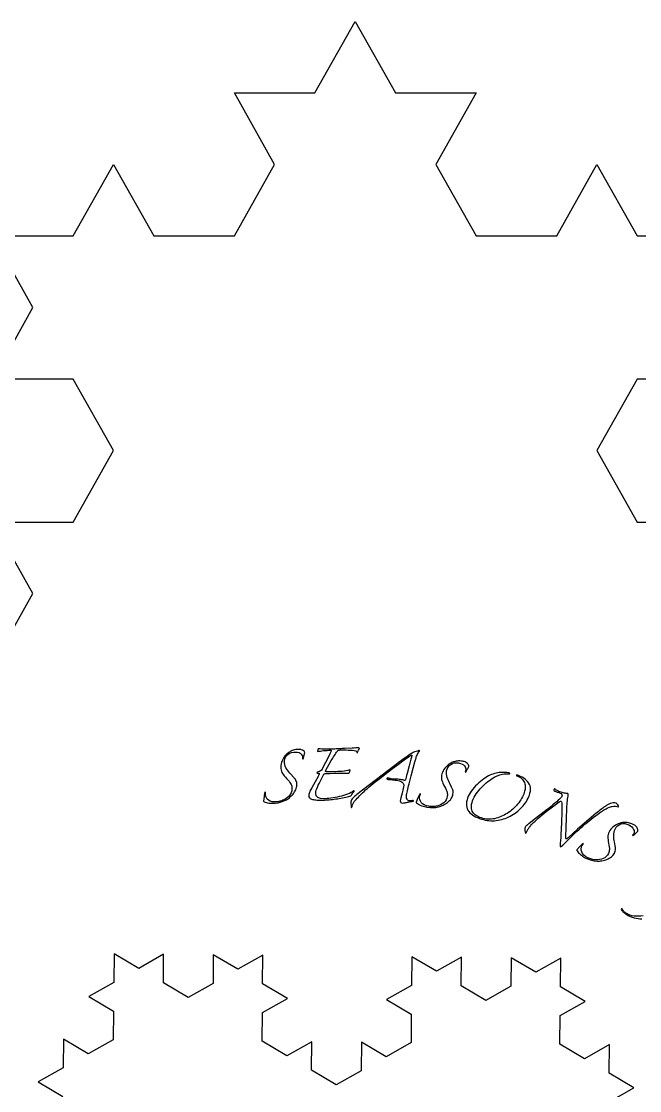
# Model space of a CAD drawing. Extents: x 0 to 244, y 143 to 297.
# Drawn here: x 136.15 to 151.42, y 270.13 to 296.56 of the extents above; entities that cross this region are included whole.
import ezdxf

# ---------------------------------------------------------------- set-up
doc = ezdxf.new("R2010")
doc.units = 0
doc.layers.add('Layer_1', color=7, linetype='CONTINUOUS')

msp = doc.modelspace()

# ---------------------------------------------------------------- linework, layer by layer
at = {"layer": 'Layer_1', "color": 3}
for points in [[(135.440237, 280.64654), (136.435282, 282.414417), (135.440237, 284.182013), (137.430071, 284.182013), (138.425933, 285.949045), (137.430352, 287.716641), (135.440493, 287.716806), (136.435563, 289.483841), (135.43942, 291.252559), (137.429518, 291.252394), (138.424844, 293.020269), (139.419625, 291.252675), (141.409987, 291.252509), (142.405048, 293.020383), (141.409987, 294.78798), (143.400101, 294.78798), (144.394874, 296.555293), (145.390199, 294.78798), (147.380306, 294.78798), (146.385244, 293.020383), (147.380306, 291.252509), (149.370668, 291.252675), (150.365457, 293.020269), (151.360518, 291.252394), (153.350872, 291.252559)], [(153.349799, 287.716806), (151.359965, 287.716641), (150.364359, 285.949045), (151.360246, 284.182013), (153.350336, 284.182013)]]:
    msp.add_lwpolyline(points, dxfattribs=at)
at = {"layer": 'Layer_1', "color": 7}
for points in [[(143.459813, 278.511108), (143.46551, 278.508403)], [(144.319088, 278.595684), (144.128737, 278.58631)], [(143.148279, 278.481282), (143.148289, 278.481288)], [(143.769978, 278.456538), (143.699377, 278.314013), (143.623219, 278.167154), (143.575552, 278.078711)], [(143.663902, 278.035244), (143.804325, 278.287805)], [(144.436985, 278.485081), (144.448327, 278.482481)], [(144.9995, 277.848876), (145.175205, 277.98725), (145.31284, 278.093375), (145.463482, 278.202668), (145.604872, 278.302826), (145.711586, 278.377522)], [(145.767636, 278.319082), (145.724248, 278.154177), (145.674664, 277.965717)], [(145.72436, 277.710982), (145.776287, 277.91058), (145.827748, 278.104549), (145.870088, 278.256794)], [(143.842218, 278.010509), (143.760391, 278.008906)], [(143.763923, 277.972237), (143.890898, 277.974727)], [(144.259816, 278.018646), (144.273367, 278.047134), (144.264746, 278.055478)], [(145.374441, 278.170398), (144.43676, 277.448041)], [(147.201635, 278.142162), (147.201634, 278.142137)], [(142.87345, 277.876129), (142.804972, 277.950033)], [(143.477489, 277.897579), (143.403959, 277.760653), (143.324922, 277.616556), (143.275846, 277.528089)], [(143.526541, 277.769997), (143.620406, 277.94967)], [(145.227623, 277.845061), (145.227599, 277.845176)], [(145.366312, 277.832676), (145.281933, 277.839656)], [(146.774975, 277.632647), (146.728763, 277.722177)], [(148.1868, 277.962288), (148.186838, 277.962423)], [(144.359575, 277.53801), (144.35956, 277.537912)], [(145.579134, 277.598496), (145.551185, 277.483295), (145.523242, 277.368083)], [(142.14481, 277.396695), (142.129091, 277.285892)], [(142.144694, 277.271868), (142.171525, 277.258965)], [(144.288966, 277.270542), (144.294199, 277.12852)], [(145.70271, 277.261189), (145.771843, 277.27529)], [(145.944617, 277.36553), (145.899831, 277.262969)], [(145.911116, 277.245282), (145.933528, 277.225694)], [(149.236637, 277.122968), (149.43454, 277.266143)], [(149.131684, 277.076432), (148.845979, 276.857245), (148.689935, 276.735432)], [(148.908628, 276.858313), (149.063858, 276.989566)], [(149.495563, 277.029458), (149.487797, 276.753249), (149.474066, 276.458161)], [(149.598129, 276.415), (149.605049, 276.627791), (149.611105, 276.865217), (149.619536, 277.097144)], [(150.344424, 276.984422), (150.115232, 276.792931), (149.884503, 276.589904), (149.660061, 276.387422)], [(148.586731, 276.559274), (148.593413, 276.518683)], [(148.600563, 276.494594), (148.600583, 276.494657)], [(148.600583, 276.494657), (148.608457, 276.491553)], [(149.602517, 276.276716), (149.716656, 276.392373)], [(151.372284, 276.540734), (151.372296, 276.54074)], [(149.943501, 276.164137), (149.870769, 276.079081)], [(150.815652, 276.177651), (150.797536, 276.276757)], [(149.876411, 276.058878), (149.89214, 276.033599)], [(150.974045, 274.623577), (150.965288, 274.605648)], [(150.984197, 274.623415), (150.974045, 274.623577)]]:
    msp.add_lwpolyline(points, dxfattribs=at)
at = {"layer": 'Layer_1', "color": 1}
msp.add_lwpolyline([(150.662834, 269.852831), (151.279436, 270.200715), (150.669958, 270.560765), (150.677215, 271.268925), (150.06048, 270.920815), (149.451002, 271.280865), (149.458258, 271.989024), (150.07486, 272.336908), (149.465382, 272.696958), (149.472505, 273.404891), (148.855904, 273.057008), (148.246425, 273.417057), (148.239302, 272.709124), (147.622567, 272.361014), (147.013089, 272.721064), (147.020346, 273.429223), (146.403611, 273.081114), (145.794132, 273.441163), (145.787009, 272.73323), (145.170407, 272.385346), (145.779885, 272.025296), (145.772762, 271.317363), (145.156027, 270.969253), (144.546549, 271.329303), (144.539425, 270.621369), (143.922824, 270.273485), (143.313345, 270.633535), (143.320469, 271.341469), (142.703867, 270.993585), (142.094389, 271.353635), (142.101513, 272.061568), (142.718114, 272.409452), (142.108636, 272.769502), (142.115893, 273.477661), (141.499158, 273.129552), (140.88968, 273.489601), (140.882556, 272.781668), (140.265955, 272.433784), (139.656476, 272.793834), (139.6636, 273.501767), (139.046998, 273.153883), (138.43752, 273.513933), (138.430396, 272.806), (137.813661, 272.45789), (138.42314, 272.09784), (138.416016, 271.389907), (137.799415, 271.042023), (137.189936, 271.402072), (137.18268, 270.693913), (136.566078, 270.346029), (137.175556, 269.985979)], dxfattribs=at)
at = {"layer": 'Layer_1', "color": 7}
for points in [[(142.84072, 278.535214), (142.805358, 278.520287), (142.774864, 278.503957), (142.749239, 278.48623)], [(142.961153, 278.564439), (142.916227, 278.559884), (142.876084, 278.550148), (142.84072, 278.535214)], [(142.877261, 278.496316), (142.948389, 278.503521), (143.001853, 278.493815), (143.037655, 278.467223)], [(143.049475, 278.560624), (143.020546, 278.566215), (142.991096, 278.567441), (142.961153, 278.564439)], [(143.130267, 278.519177), (143.105336, 278.541228), (143.078406, 278.555049), (143.049475, 278.560624)], [(143.148289, 278.481288), (143.146959, 278.494385), (143.140952, 278.507017), (143.130267, 278.519177)], [(143.481115, 278.576451), (143.470048, 278.564937), (143.462947, 278.543156), (143.459813, 278.511108)], [(143.46551, 278.508403), (143.508554, 278.520538), (143.558254, 278.529036), (143.614614, 278.533904)], [(143.666098, 278.571606), (143.601163, 278.572213), (143.539502, 278.573825), (143.481115, 278.576451)], [(143.614614, 278.533904), (143.670974, 278.538773), (143.727369, 278.541757), (143.783803, 278.542863)], [(143.850971, 278.572399), (143.792655, 278.571255), (143.731032, 278.57099), (143.666098, 278.571606)], [(143.800961, 278.531943), (143.801106, 278.524386), (143.790777, 278.499282), (143.769978, 278.456538)], [(143.783803, 278.542863), (143.795083, 278.543059), (143.800731, 278.539097), (143.800961, 278.531943)], [(143.804325, 278.287805), (143.854378, 278.374406), (143.904135, 278.452061), (143.9536, 278.520776)], [(143.958137, 278.577318), (143.907383, 278.574441), (143.871661, 278.572801), (143.850971, 278.572399)], [(143.9536, 278.520776), (143.968278, 278.539881), (143.990667, 278.54973), (144.020767, 278.550321)], [(144.128737, 278.58631), (144.065757, 278.583194), (144.00889, 278.580196), (143.958137, 278.577318)], [(144.020767, 278.550321), (144.088485, 278.551647), (144.156241, 278.551089), (144.224036, 278.548661)], [(144.224036, 278.548661), (144.291827, 278.546218), (144.354972, 278.540868), (144.413474, 278.532612)], [(144.482688, 278.60171), (144.437539, 278.600823), (144.383008, 278.59882), (144.319088, 278.595684)], [(144.413474, 278.532612), (144.419079, 278.530519), (144.42443, 278.52527), (144.429323, 278.51598)], [(144.429323, 278.51598), (144.434214, 278.506691), (144.436763, 278.496367), (144.436985, 278.485081)], [(144.448327, 278.482481), (144.457326, 278.503358), (144.467275, 278.523778), (144.478177, 278.543758)], [(144.478177, 278.543758), (144.489072, 278.56373), (144.496314, 278.578454), (144.499893, 278.58793)], [(144.499893, 278.58793), (144.499712, 278.597338), (144.493972, 278.60193), (144.482688, 278.60171)], [(145.898194, 278.510748), (145.867569, 278.505725), (145.84437, 278.499151), (145.828596, 278.491018)], [(145.962399, 278.533748), (145.950216, 278.52343), (145.928815, 278.515763), (145.898194, 278.510748)], [(145.921797, 278.419586), (145.936075, 278.455217), (145.953752, 278.486321), (145.974833, 278.512896)], [(145.98103, 278.536451), (145.980786, 278.544969), (145.97458, 278.544058), (145.962399, 278.533748)], [(145.974833, 278.512896), (145.979206, 278.520125), (145.981266, 278.527935), (145.98103, 278.536451)], [(142.575456, 278.241692), (142.558858, 278.190843), (142.55303, 278.141081), (142.557963, 278.092416)], [(142.64239, 278.378962), (142.614363, 278.338298), (142.592051, 278.292542), (142.575456, 278.241692)], [(142.649029, 278.229237), (142.64163, 278.302242), (142.6591, 278.363102), (142.701441, 278.411843)], [(142.684024, 278.429981), (142.666172, 278.410212), (142.652293, 278.393203), (142.64239, 278.378962)], [(142.749239, 278.48623), (142.723613, 278.468503), (142.701876, 278.449759), (142.684024, 278.429981)], [(142.701441, 278.411843), (142.743778, 278.460567), (142.802385, 278.488727), (142.877261, 278.496316)], [(143.037655, 278.467223), (143.073448, 278.440591), (143.093052, 278.410433), (143.096467, 278.376742)], [(143.096467, 278.376742), (143.098172, 278.359892), (143.096785, 278.345566), (143.092309, 278.333769)], [(143.092309, 278.333769), (143.098867, 278.324955), (143.105709, 278.32284), (143.112819, 278.327346)], [(143.112819, 278.327346), (143.116343, 278.348502), (143.121738, 278.374577), (143.128998, 278.405572)], [(143.128998, 278.405572), (143.136234, 278.436573), (143.142685, 278.461804), (143.148279, 278.481282)], [(145.828596, 278.491018), (145.763148, 278.453017), (145.611764, 278.346146), (145.374441, 278.170398)], [(145.711586, 278.377522), (145.73962, 278.396912), (145.756606, 278.40825), (145.762544, 278.411536)], [(145.762544, 278.411536), (145.778475, 278.421545), (145.788277, 278.425925), (145.79195, 278.424676)], [(145.78997, 278.400767), (145.787482, 278.393458), (145.780028, 278.366192), (145.767636, 278.319082)], [(145.79195, 278.424676), (145.795533, 278.423034), (145.794964, 278.415458), (145.78997, 278.400767)], [(145.870088, 278.256794), (145.882016, 278.298283), (145.889231, 278.322693), (145.891729, 278.330043)], [(145.891729, 278.330043), (145.897506, 278.354105), (145.90752, 278.383955), (145.921797, 278.419586)], [(146.81845, 278.253648), (146.789016, 278.243422), (146.763054, 278.231173), (146.740563, 278.216891)], [(146.752533, 278.19485), (146.806365, 278.230481), (146.870368, 278.241935), (146.944545, 278.229219)], [(146.919701, 278.276378), (146.881631, 278.271448), (146.847881, 278.263874), (146.81845, 278.253648)], [(147.043562, 278.272324), (146.999053, 278.279944), (146.957767, 278.281301), (146.919701, 278.276378)], [(147.127646, 278.245025), (147.101266, 278.258166), (147.073232, 278.267236), (147.043562, 278.272324)], [(147.194403, 278.183467), (147.176282, 278.211392), (147.15403, 278.231909), (147.127646, 278.245025)], [(142.557963, 278.092416), (142.562893, 278.043743), (142.577083, 278.001685), (142.600533, 277.966242)], [(142.704272, 278.075986), (142.673133, 278.121992), (142.65472, 278.173082), (142.649029, 278.229237)], [(142.804972, 277.950033), (142.768976, 277.987989), (142.73541, 278.029971), (142.704272, 278.075986)], [(143.480943, 278.009117), (143.458444, 278.004915), (143.447323, 277.996229), (143.447581, 277.983058)], [(143.447581, 277.983058), (143.447703, 277.977451), (143.452452, 277.974704), (143.46186, 277.974893)], [(143.46186, 277.974893), (143.482547, 277.975279), (143.49574, 277.974626), (143.501421, 277.972855)], [(143.575552, 278.078711), (143.555634, 278.038805), (143.524097, 278.015605), (143.480943, 278.009117)], [(143.501421, 277.972855), (143.507026, 277.970762), (143.51, 277.967395), (143.510106, 277.961732)], [(143.681329, 278.010179), (143.662514, 278.0098), (143.656714, 278.018192), (143.663902, 278.035244)], [(143.760391, 278.008906), (143.734062, 278.008423), (143.7077, 278.008809), (143.681329, 278.010179)], [(144.069222, 278.022009), (144.004416, 278.016035), (143.928747, 278.012199), (143.842218, 278.010509)], [(143.890898, 277.974727), (143.94921, 277.975864), (144.007063, 277.976528), (144.064455, 277.976711)], [(144.064455, 277.976711), (144.121846, 277.976895), (144.175014, 277.976521), (144.223961, 277.975599)], [(144.264746, 278.055478), (144.199202, 278.039142), (144.134027, 278.027983), (144.069222, 278.022009)], [(144.223961, 277.975599), (144.237133, 277.975881), (144.244579, 277.979771), (144.246313, 277.987332)], [(144.246313, 277.987332), (144.249893, 277.996809), (144.254389, 278.007248), (144.259816, 278.018646)], [(146.585586, 278.064504), (146.555993, 278.019945), (146.537065, 277.973563), (146.5288, 277.925349)], [(146.686799, 278.178869), (146.648915, 278.14718), (146.615179, 278.109063), (146.585586, 278.064504)], [(146.665424, 277.870473), (146.647728, 277.923136), (146.64365, 277.977292), (146.653189, 278.032925)], [(146.653189, 278.032925), (146.665585, 278.105246), (146.698701, 278.159218), (146.752533, 278.19485)], [(146.740563, 278.216891), (146.718073, 278.202618), (146.70015, 278.189942), (146.686799, 278.178869)], [(146.944545, 278.229219), (147.015018, 278.217174), (147.063927, 278.193483), (147.091293, 278.158241)], [(147.091293, 278.158241), (147.118657, 278.123009), (147.129478, 278.088701), (147.123757, 278.055326)], [(147.123757, 278.055326), (147.120896, 278.03863), (147.115727, 278.025204), (147.108255, 278.01503)], [(147.108255, 278.01503), (147.112228, 278.004803), (147.118242, 278.000912), (147.126291, 278.003323)], [(147.126291, 278.003323), (147.135351, 278.022765), (147.147523, 278.046453), (147.162812, 278.074377)], [(147.162812, 278.074377), (147.178095, 278.102293), (147.191038, 278.124896), (147.201635, 278.142162)], [(147.201634, 278.142137), (147.203847, 278.155122), (147.201449, 278.168896), (147.194403, 278.183467)], [(147.992185, 277.993118), (147.885278, 277.986789), (147.783234, 277.958688), (147.686059, 277.908832)], [(148.187982, 277.985352), (148.123344, 277.994407), (148.058084, 277.997023), (147.992185, 277.993118)], [(148.216998, 277.970525), (148.217636, 277.976809), (148.207955, 277.981753), (148.187982, 277.985352)], [(142.600533, 277.966242), (142.623982, 277.930798), (142.656891, 277.890637), (142.69926, 277.845759)], [(142.69926, 277.845759), (142.747814, 277.795844), (142.781238, 277.755264), (142.799533, 277.724019)], [(142.799533, 277.724019), (142.817826, 277.692775), (142.828586, 277.661246), (142.831811, 277.629422)], [(142.917331, 277.821005), (142.906169, 277.837836), (142.891541, 277.856208), (142.87345, 277.876129)], [(142.942107, 277.772457), (142.936749, 277.787989), (142.92849, 277.804166), (142.917331, 277.821005)], [(142.938547, 277.597642), (142.952536, 277.636879), (142.957538, 277.676155), (142.953555, 277.715461)], [(142.953555, 277.715461), (142.951273, 277.737926), (142.94746, 277.756918), (142.942107, 277.772457)], [(143.444018, 277.587724), (143.467329, 277.646515), (143.494836, 277.707273), (143.526541, 277.769997)], [(143.510106, 277.961732), (143.510115, 277.95987), (143.499273, 277.938465), (143.477489, 277.897579)], [(143.620406, 277.94967), (143.625824, 277.961062), (143.636064, 277.966909), (143.651112, 277.967204)], [(143.651112, 277.967204), (143.686816, 277.969787), (143.724419, 277.971464), (143.763923, 277.972237)], [(144.611557, 277.524185), (144.716966, 277.623065), (144.84628, 277.731296), (144.9995, 277.848876)], [(145.181705, 277.851236), (145.177745, 277.846621), (145.176751, 277.841584), (145.178736, 277.835993)], [(145.178736, 277.835993), (145.180015, 277.831819), (145.182339, 277.82885), (145.185748, 277.827161)], [(145.196733, 277.859991), (145.190667, 277.85872), (145.18565, 277.855778), (145.181705, 277.851236)], [(145.185748, 277.827161), (145.189152, 277.825474), (145.196784, 277.82386), (145.208823, 277.823126)], [(145.213932, 277.853797), (145.208973, 277.858451), (145.20325, 277.86057), (145.196733, 277.859991)], [(145.208823, 277.823126), (145.231451, 277.821135), (145.254269, 277.819271), (145.277263, 277.817469)], [(145.227599, 277.845176), (145.223409, 277.846108), (145.218891, 277.849142), (145.213932, 277.853797)], [(145.254303, 277.842084), (145.246476, 277.842895), (145.237573, 277.843861), (145.227623, 277.845061)], [(145.281933, 277.839656), (145.271348, 277.840489), (145.26215, 277.841352), (145.254303, 277.842084)], [(145.277263, 277.817469), (145.329769, 277.813143), (145.374687, 277.808458), (145.412032, 277.803472)], [(145.512448, 277.819159), (145.475019, 277.823175), (145.426312, 277.827705), (145.366312, 277.832676)], [(145.412032, 277.803472), (145.449369, 277.798462), (145.47445, 277.793557), (145.487276, 277.788759)], [(145.487276, 277.788759), (145.523998, 277.776277), (145.551311, 277.758439), (145.569215, 277.735246)], [(145.59061, 277.805573), (145.575912, 277.810534), (145.549948, 277.815466), (145.512448, 277.819159)], [(145.569215, 277.735246), (145.587117, 277.712053), (145.595214, 277.690146), (145.593508, 277.669523)], [(145.622377, 277.795884), (145.619488, 277.795174), (145.608818, 277.798055), (145.59061, 277.805573)], [(145.633966, 277.816167), (145.629128, 277.803352), (145.625266, 277.796594), (145.622377, 277.795884)], [(145.674664, 277.965717), (145.658134, 277.902897), (145.644565, 277.853048), (145.633966, 277.816167)], [(145.683204, 277.538816), (145.694049, 277.589838), (145.707748, 277.647225), (145.72436, 277.710982)], [(146.5288, 277.925349), (146.520531, 277.877127), (146.522955, 277.832809), (146.536069, 277.792385)], [(146.536069, 277.792385), (146.549182, 277.751962), (146.570147, 277.704456), (146.59897, 277.649884)], [(146.728763, 277.722177), (146.704232, 277.768379), (146.683119, 277.817811), (146.665424, 277.870473)], [(147.526784, 277.805526), (147.470341, 277.762249), (147.417464, 277.71412), (147.368154, 277.661139)], [(147.483238, 277.589183), (147.530731, 277.642661), (147.580427, 277.691642), (147.632329, 277.736141)], [(147.686059, 277.908832), (147.636317, 277.88324), (147.583224, 277.848804), (147.526784, 277.805526)], [(147.632329, 277.736141), (147.684227, 277.780633), (147.732568, 277.817326), (147.777346, 277.846196)], [(147.777346, 277.846196), (147.860474, 277.901781), (147.945203, 277.937945), (148.031528, 277.95468)], [(148.031528, 277.95468), (148.081605, 277.964387), (148.133361, 277.966923), (148.1868, 277.962288)], [(148.186838, 277.962423), (148.206318, 277.961555), (148.216364, 277.964224), (148.216998, 277.970525)], [(148.375705, 277.92204), (148.372923, 277.92063), (148.372444, 277.919469), (148.374218, 277.918398)], [(148.374218, 277.918398), (148.377938, 277.916724), (148.382398, 277.914886), (148.387592, 277.912801)], [(148.384902, 277.92549), (148.381531, 277.924549), (148.37848, 277.923452), (148.375705, 277.92204)], [(148.39863, 277.927593), (148.393355, 277.927329), (148.388784, 277.926655), (148.384902, 277.92549)], [(148.387592, 277.912801), (148.392785, 277.910715), (148.396681, 277.909088), (148.399287, 277.907916)], [(148.414762, 277.925103), (148.40931, 277.927161), (148.403831, 277.927535), (148.39863, 277.927593)], [(148.399287, 277.907916), (148.415372, 277.900702), (148.430668, 277.892902), (148.445151, 277.884412)], [(148.476565, 277.897984), (148.456044, 277.907961), (148.435452, 277.917041), (148.414762, 277.925103)], [(148.445151, 277.884412), (148.485581, 277.860874), (148.517945, 277.832696), (148.54224, 277.799863)], [(148.622348, 277.79889), (148.581279, 277.838178), (148.532684, 277.871209), (148.476565, 277.897984)], [(148.54224, 277.799863), (148.566533, 277.76703), (148.582514, 277.72864), (148.590186, 277.684693)], [(148.712333, 277.660728), (148.693409, 277.713546), (148.663413, 277.759594), (148.622348, 277.79889)], [(142.161383, 277.499074), (142.156551, 277.472113), (142.151029, 277.437983), (142.14481, 277.396695)], [(142.169237, 277.505528), (142.163632, 277.504999), (142.161002, 277.502794), (142.161383, 277.499074)], [(142.179081, 277.492338), (142.178137, 277.501696), (142.174854, 277.506096), (142.169237, 277.505528)], [(142.175781, 277.440948), (142.174074, 277.457789), (142.175174, 277.474928), (142.179081, 277.492338)], [(142.788656, 277.45344), (142.753248, 277.401627), (142.707858, 277.359678), (142.652486, 277.327593)], [(142.831811, 277.629422), (142.83845, 277.563908), (142.824064, 277.505245), (142.788656, 277.45344)], [(142.792093, 277.391327), (142.824161, 277.420108), (142.85309, 277.451879), (142.87888, 277.486639)], [(142.87888, 277.486639), (142.904668, 277.521401), (142.924556, 277.558396), (142.938547, 277.597642)], [(143.275846, 277.528089), (143.25589, 277.49006), (143.246244, 277.454117), (143.246908, 277.42026)], [(143.41807, 277.471485), (143.417402, 277.505343), (143.426058, 277.544094), (143.444018, 277.587724)], [(143.621004, 277.34279), (143.487446, 277.340175), (143.419802, 277.383076), (143.41807, 277.471485)], [(144.207271, 277.458713), (144.142815, 277.434872), (144.075003, 277.414255), (144.003835, 277.396862)], [(144.35956, 277.537912), (144.322489, 277.508959), (144.271727, 277.482562), (144.207271, 277.458713)], [(144.235254, 277.400083), (144.274571, 277.410266), (144.300574, 277.427706), (144.313264, 277.45242)], [(144.313264, 277.45242), (144.320569, 277.463857), (144.329253, 277.476729), (144.339324, 277.491035)], [(144.43676, 277.448041), (144.394278, 277.413798), (144.360193, 277.384053), (144.334504, 277.358808)], [(144.339324, 277.491035), (144.349391, 277.505349), (144.359978, 277.517316), (144.371082, 277.526945)], [(144.371082, 277.526945), (144.370862, 277.53823), (144.367024, 277.541916), (144.359575, 277.53801)], [(144.37146, 277.275041), (144.42611, 277.342255), (144.506143, 277.425306), (144.611557, 277.524185)], [(145.593508, 277.669523), (145.592576, 277.658266), (145.587783, 277.634594), (145.579134, 277.598496)], [(145.661585, 277.431582), (145.665167, 277.452049), (145.672377, 277.487799), (145.683204, 277.538816)], [(145.987971, 277.459744), (145.976104, 277.435058), (145.961652, 277.403651), (145.944617, 277.36553)], [(145.986296, 277.399867), (145.989157, 277.416563), (145.994802, 277.432775), (146.003224, 277.448512)], [(145.997263, 277.463848), (145.991761, 277.465073), (145.988596, 277.463409), (145.987971, 277.459744)], [(146.003224, 277.448512), (146.00478, 277.457788), (146.002821, 277.462891), (145.997263, 277.463848)], [(146.59897, 277.649884), (146.632401, 277.5888), (146.653752, 277.540752), (146.663024, 277.505757)], [(146.663024, 277.505757), (146.672295, 277.470763), (146.674228, 277.437502), (146.668824, 277.405976)], [(146.763208, 277.346895), (146.787182, 277.380961), (146.802508, 277.417466), (146.809186, 277.456411)], [(146.802512, 277.567792), (146.79626, 277.586998), (146.787081, 277.608613), (146.774975, 277.632647)], [(146.813399, 277.514387), (146.812389, 277.530786), (146.808763, 277.548587), (146.802512, 277.567792)], [(146.809186, 277.456411), (146.812995, 277.478662), (146.814404, 277.497989), (146.813399, 277.514387)], [(147.236838, 277.493333), (147.198603, 277.434446), (147.171671, 277.375928), (147.156043, 277.317786)], [(147.368154, 277.661139), (147.318842, 277.608149), (147.275069, 277.552211), (147.236838, 277.493333)], [(147.356741, 277.423002), (147.393577, 277.480314), (147.435743, 277.535713), (147.483238, 277.589183)], [(148.578979, 277.53428), (148.552607, 277.436162), (148.504026, 277.340609), (148.433245, 277.247611)], [(148.542469, 277.170136), (148.622157, 277.263655), (148.678051, 277.3665), (148.710152, 277.478665)], [(148.590186, 277.684693), (148.597855, 277.640746), (148.594117, 277.590604), (148.578979, 277.53428)], [(148.710152, 277.478665), (148.73053, 277.547223), (148.731257, 277.607911), (148.712333, 277.660728)], [(149.307218, 277.580661), (149.303749, 277.571912), (149.302639, 277.56274), (149.3039, 277.553134)], [(149.3039, 277.553134), (149.305153, 277.543529), (149.309278, 277.537344), (149.316275, 277.53457)], [(149.319247, 277.588037), (149.314007, 277.590133), (149.309987, 277.587645), (149.307218, 277.580661)], [(149.316275, 277.53457), (149.336208, 277.528698), (149.359464, 277.520987), (149.386042, 277.511437)], [(149.378848, 277.550755), (149.354527, 277.563438), (149.334658, 277.575857), (149.319247, 277.588037)], [(149.452062, 277.517184), (149.427569, 277.526861), (149.403171, 277.538081), (149.378848, 277.550755)], [(149.386042, 277.511437), (149.412619, 277.501889), (149.436404, 277.492961), (149.457402, 277.484679)], [(149.554882, 277.485547), (149.519567, 277.493464), (149.485289, 277.503991), (149.452062, 277.517184)], [(149.457402, 277.484679), (149.476633, 277.477018), (149.490213, 277.466615), (149.498118, 277.453366)], [(149.498118, 277.453366), (149.506018, 277.44011), (149.506157, 277.423862), (149.498534, 277.404624)], [(149.64349, 277.471666), (149.619726, 277.472979), (149.59019, 277.477606), (149.554882, 277.485547)], [(149.655123, 277.439739), (149.659625, 277.456171), (149.655737, 277.466818), (149.64349, 277.471666)], [(142.129091, 277.285892), (142.131531, 277.280445), (142.136739, 277.275819), (142.144694, 277.271868)], [(142.171525, 277.258965), (142.208789, 277.245686), (142.248879, 277.237527), (142.291742, 277.234246)], [(142.254444, 277.308501), (142.207313, 277.344386), (142.181093, 277.388538), (142.175781, 277.440948)], [(142.459922, 277.268363), (142.370073, 277.259261), (142.301582, 277.272649), (142.254444, 277.308501)], [(142.291742, 277.234246), (142.334622, 277.231047), (142.377583, 277.2316), (142.420635, 277.235963)], [(142.420635, 277.235963), (142.523588, 277.246393), (142.615285, 277.274598), (142.695724, 277.320568)], [(142.561412, 277.28858), (142.527446, 277.278518), (142.493617, 277.271781), (142.459922, 277.268363)], [(142.652486, 277.327593), (142.625733, 277.311639), (142.595375, 277.298635), (142.561412, 277.28858)], [(142.695724, 277.320568), (142.727901, 277.33896), (142.760023, 277.362546), (142.792093, 277.391327)], [(143.246908, 277.42026), (143.24728, 277.40145), (143.252301, 277.38508), (143.261983, 277.371156)], [(143.261983, 277.371156), (143.271664, 277.357233), (143.289303, 277.345344), (143.314902, 277.335497)], [(143.314902, 277.335497), (143.340501, 277.325658), (143.375912, 277.318794), (143.421153, 277.314985)], [(143.421153, 277.314985), (143.466394, 277.311175), (143.52475, 277.309952), (143.596232, 277.311354)], [(143.596232, 277.311354), (143.64514, 277.312309), (143.696833, 277.315206), (143.751312, 277.320036)], [(143.794315, 277.357477), (143.725802, 277.348608), (143.668032, 277.343715), (143.621004, 277.34279)], [(143.751312, 277.320036), (143.805789, 277.324867), (143.86117, 277.331594), (143.917457, 277.340224)], [(144.003835, 277.396862), (143.932667, 277.379478), (143.862826, 277.366347), (143.794315, 277.357477)], [(143.917457, 277.340224), (143.973742, 277.348855), (144.029079, 277.357942), (144.083464, 277.367469)], [(144.083464, 277.367469), (144.137848, 277.377004), (144.188444, 277.387873), (144.235254, 277.400083)], [(144.334504, 277.358808), (144.308816, 277.333561), (144.293637, 277.304142), (144.288966, 277.270542)], [(144.311772, 277.135559), (144.318203, 277.167119), (144.325451, 277.192477), (144.333643, 277.211623)], [(144.333643, 277.211623), (144.341834, 277.230768), (144.354441, 277.251907), (144.37146, 277.275041)], [(145.523242, 277.368083), (145.514618, 277.331981), (145.508861, 277.308387), (145.506054, 277.297293)], [(145.506054, 277.297293), (145.512323, 277.259018), (145.529521, 277.238713), (145.557649, 277.236386)], [(145.557649, 277.236386), (145.576706, 277.238572), (145.599168, 277.241919), (145.625024, 277.24638)], [(145.625024, 277.24638), (145.65088, 277.250849), (145.676774, 277.255783), (145.70271, 277.261189)], [(145.665258, 277.356235), (145.660169, 277.37459), (145.658945, 277.399703), (145.661585, 277.431582)], [(145.685904, 277.31488), (145.677224, 277.324082), (145.670345, 277.337881), (145.665258, 277.356235)], [(145.712749, 277.297079), (145.703579, 277.299964), (145.694585, 277.305686), (145.685904, 277.31488)], [(145.734957, 277.292137), (145.729316, 277.292547), (145.721915, 277.294194), (145.712749, 277.297079)], [(145.769057, 277.293563), (145.755689, 277.291803), (145.744332, 277.29137), (145.734957, 277.292137)], [(145.812061, 277.299915), (145.796749, 277.297404), (145.782416, 277.295292), (145.769057, 277.293563)], [(145.771843, 277.27529), (145.791995, 277.279286), (145.805899, 277.281908), (145.813556, 277.283163)], [(145.835814, 277.295476), (145.835337, 277.301162), (145.827443, 277.302749), (145.812061, 277.299915)], [(145.813556, 277.283163), (145.828865, 277.285675), (145.836283, 277.289774), (145.835814, 277.295476)], [(145.899831, 277.262969), (145.900733, 277.257104), (145.904491, 277.251195), (145.911116, 277.245282)], [(145.933528, 277.225694), (145.965901, 277.202968), (146.002312, 277.184315), (146.042764, 277.169742)], [(146.026667, 277.25121), (145.990851, 277.298393), (145.977395, 277.347948), (145.986296, 277.399867)], [(146.213908, 277.157552), (146.124892, 277.172792), (146.062482, 277.204028), (146.026667, 277.25121)], [(146.580168, 277.247947), (146.532191, 277.207495), (146.477235, 277.179216), (146.415296, 277.163109)], [(146.455122, 277.14488), (146.491045, 277.153991), (146.528305, 277.168123), (146.566903, 277.187275)], [(146.566903, 277.187275), (146.605501, 277.206428), (146.641875, 277.229305), (146.676023, 277.255898)], [(146.668824, 277.405976), (146.657698, 277.341075), (146.628144, 277.288399), (146.580168, 277.247947)], [(146.676023, 277.255898), (146.71017, 277.282492), (146.739232, 277.31283), (146.763208, 277.346895)], [(147.156043, 277.317786), (147.137486, 277.248747), (147.135267, 277.187968), (147.149408, 277.135462)], [(147.266206, 277.102499), (147.259446, 277.14621), (147.263879, 277.197128), (147.279508, 277.25527)], [(147.279508, 277.25527), (147.294164, 277.309781), (147.319904, 277.36569), (147.356741, 277.423002)], [(148.433245, 277.247611), (148.362462, 277.154614), (148.279133, 277.074731), (148.183255, 277.007956)], [(149.327188, 277.232705), (149.263421, 277.179051), (149.198254, 277.12696), (149.131684, 277.076432)], [(149.470363, 277.364179), (149.438677, 277.330189), (149.390952, 277.286367), (149.327188, 277.232705)], [(149.43454, 277.266143), (149.45685, 277.281589), (149.472378, 277.287578), (149.481124, 277.28411)], [(149.498534, 277.404624), (149.493679, 277.39238), (149.484291, 277.378903), (149.470363, 277.364179)], [(149.481124, 277.28411), (149.489868, 277.280643), (149.494985, 277.265469), (149.496468, 277.238565)], [(149.496468, 277.238565), (149.497685, 277.185469), (149.497383, 277.115766), (149.495563, 277.029458)], [(149.619536, 277.097144), (149.622789, 277.171744), (149.627819, 277.238061), (149.634624, 277.296078)], [(149.634624, 277.296078), (149.637, 277.317397), (149.640502, 277.342827), (149.645121, 277.372364)], [(149.645121, 277.372364), (149.64974, 277.401901), (149.653079, 277.424358), (149.655123, 277.439739)], [(150.624139, 277.192327), (150.601644, 277.178976), (150.581684, 277.165637), (150.56426, 277.1523)], [(150.694783, 277.225038), (150.670178, 277.216579), (150.646629, 277.20567), (150.624139, 277.192327)], [(150.768101, 277.241521), (150.743819, 277.238976), (150.719386, 277.233506), (150.694783, 277.225038)], [(150.838629, 277.231832), (150.815893, 277.240864), (150.792378, 277.244067), (150.768101, 277.241521)], [(150.877784, 277.19658), (150.86392, 277.215222), (150.85087, 277.226978), (150.838629, 277.231832)], [(150.898126, 277.144495), (150.898422, 277.16057), (150.891641, 277.177932), (150.877784, 277.19658)], [(144.294199, 277.12852), (144.301237, 277.122304), (144.307095, 277.124636), (144.311772, 277.135559)], [(146.042764, 277.169742), (146.083215, 277.155162), (146.124767, 277.144226), (146.167423, 277.136933)], [(146.167423, 277.136933), (146.269422, 277.11948), (146.365315, 277.122097), (146.455122, 277.14488)], [(146.317105, 277.149877), (146.281686, 277.149269), (146.247287, 277.151825), (146.213908, 277.157552)], [(146.415296, 277.163109), (146.385253, 277.154896), (146.352523, 277.150485), (146.317105, 277.149877)], [(147.149408, 277.135462), (147.163544, 277.082957), (147.189207, 277.037095), (147.226396, 276.997876)], [(147.226396, 276.997876), (147.263585, 276.958656), (147.311149, 276.925414), (147.369087, 276.89815)], [(147.313521, 276.99042), (147.288737, 277.021435), (147.272965, 277.058797), (147.266206, 277.102499)], [(147.410714, 276.911691), (147.370701, 276.933166), (147.338302, 276.959407), (147.313521, 276.99042)], [(148.183255, 277.007956), (148.087376, 276.941189), (147.984172, 276.892463), (147.873642, 276.861778)], [(147.923479, 276.81342), (148.046171, 276.834991), (148.160086, 276.876455), (148.265226, 276.937813)], [(148.265226, 276.937813), (148.370362, 276.999172), (148.462775, 277.07661), (148.542469, 277.170136)], [(149.063858, 276.989566), (149.11787, 277.033934), (149.175463, 277.078402), (149.236637, 277.122968)], [(150.119549, 276.757889), (150.259619, 276.876425), (150.394509, 276.976778), (150.524218, 277.058947)], [(150.56426, 277.1523), (150.493497, 277.10142), (150.420217, 277.045453), (150.344424, 276.984422)], [(150.524218, 277.058947), (150.569892, 277.08739), (150.610611, 277.109706), (150.646375, 277.125896)], [(150.646375, 277.125896), (150.682132, 277.142078), (150.714592, 277.152493), (150.743751, 277.157123)], [(150.743751, 277.157123), (150.772907, 277.161754), (150.799021, 277.162539), (150.822092, 277.159468)], [(150.822092, 277.159468), (150.845152, 277.156367), (150.867187, 277.150703), (150.888182, 277.142396)], [(150.888182, 277.142396), (150.893422, 277.1403), (150.896809, 277.141322), (150.898126, 277.144495)], [(147.369087, 276.89815), (147.427023, 276.870886), (147.491423, 276.84773), (147.562286, 276.828683)], [(147.547046, 276.858977), (147.496173, 276.872664), (147.450727, 276.890224), (147.410714, 276.911691)], [(147.873642, 276.861778), (147.76311, 276.831093), (147.654245, 276.830162), (147.547046, 276.858977)], [(147.562286, 276.828683), (147.680381, 276.796911), (147.800784, 276.791851), (147.923479, 276.81342)], [(148.629561, 276.686502), (148.60918, 276.668268), (148.595524, 276.650406), (148.588593, 276.632916)], [(148.689935, 276.735432), (148.670065, 276.721041), (148.64994, 276.704728), (148.629561, 276.686502)], [(148.679333, 276.616776), (148.693938, 276.638308), (148.708459, 276.658353), (148.7229, 276.67692)], [(148.7229, 276.67692), (148.737338, 276.695479), (148.751176, 276.711245), (148.764411, 276.724213)], [(148.764411, 276.724213), (148.811081, 276.770485), (148.859152, 276.815185), (148.908628, 276.858313)], [(149.716656, 276.392373), (149.845177, 276.517512), (149.979475, 276.639354), (150.119549, 276.757889)], [(150.890514, 276.725906), (150.845043, 276.706643), (150.80166, 276.680007), (150.760367, 276.646007)], [(150.81579, 276.596043), (150.848727, 276.661613), (150.896135, 276.703595), (150.958015, 276.721989)], [(150.95303, 276.746619), (150.927353, 276.739515), (150.906514, 276.73261), (150.890514, 276.725906)], [(151.038246, 276.759077), (151.007112, 276.757888), (150.978703, 276.753716), (150.95303, 276.746619)], [(150.958015, 276.721989), (151.019892, 276.740383), (151.084456, 276.732689), (151.151707, 276.698905)], [(151.141726, 276.751314), (151.103875, 276.757706), (151.069385, 276.760308), (151.038246, 276.759077)], [(151.259027, 276.711332), (151.218676, 276.731605), (151.179576, 276.74493), (151.141726, 276.751314)], [(151.151707, 276.698905), (151.215593, 276.666817), (151.255491, 276.629929), (151.271402, 276.588249)], [(151.331504, 276.66071), (151.310085, 276.680948), (151.285927, 276.697822), (151.259027, 276.711332)], [(151.377426, 276.58238), (151.368228, 276.614365), (151.352921, 276.64048), (151.331504, 276.66071)], [(148.583714, 276.60145), (148.583235, 276.587479), (148.58424, 276.573415), (148.586731, 276.559274)], [(148.588593, 276.632916), (148.58582, 276.625923), (148.584195, 276.615429), (148.583714, 276.60145)], [(148.593413, 276.518683), (148.595373, 276.505759), (148.597758, 276.497729), (148.600563, 276.494594)], [(148.608457, 276.491553), (148.615394, 276.509049), (148.625284, 276.528908), (148.63814, 276.551133)], [(148.63814, 276.551133), (148.650991, 276.573359), (148.664725, 276.595237), (148.679333, 276.616776)], [(149.474066, 276.458161), (149.468265, 276.359261), (149.461305, 276.268931), (149.453181, 276.187145)], [(149.595109, 276.376729), (149.595074, 276.386865), (149.596085, 276.399619), (149.598129, 276.415)], [(149.660061, 276.387422), (149.650655, 276.379005), (149.640982, 276.371198), (149.631049, 276.364006)], [(150.665489, 276.529439), (150.64353, 276.485726), (150.632931, 276.442622), (150.633691, 276.400128)], [(150.633691, 276.400128), (150.634452, 276.357634), (150.640667, 276.306088), (150.652333, 276.245484)], [(150.760367, 276.646007), (150.719072, 276.612008), (150.687446, 276.573152), (150.665489, 276.529439)], [(150.780167, 276.437079), (150.778587, 276.492615), (150.790467, 276.545605), (150.81579, 276.596043)], [(150.797536, 276.276757), (150.787535, 276.328105), (150.781744, 276.381543), (150.780167, 276.437079)], [(151.272461, 276.480332), (151.26486, 276.465206), (151.256002, 276.453861), (151.245894, 276.446311)], [(151.245894, 276.446311), (151.246714, 276.435365), (151.25133, 276.429891), (151.259747, 276.429878)], [(151.259747, 276.429878), (151.274077, 276.445831), (151.292624, 276.464939), (151.315387, 276.4872)], [(151.271402, 276.588249), (151.287309, 276.546569), (151.287663, 276.5106), (151.272461, 276.480332)], [(151.315387, 276.4872), (151.338146, 276.509454), (151.35711, 276.527293), (151.372284, 276.540734)], [(151.372296, 276.54074), (151.378203, 276.552505), (151.379913, 276.566388), (151.377426, 276.58238)], [(149.453181, 276.187145), (149.457076, 276.17144), (149.462517, 276.162197), (149.469515, 276.159423)], [(149.469515, 276.159423), (149.474756, 276.157327), (149.482431, 276.161368), (149.492536, 276.171549)], [(149.492536, 276.171549), (149.527024, 276.202404), (149.563684, 276.23746), (149.602517, 276.276716)], [(149.608276, 276.356331), (149.599529, 276.359799), (149.595143, 276.366609), (149.595109, 276.376729)], [(149.631049, 276.364006), (149.621113, 276.356815), (149.613524, 276.354259), (149.608276, 276.356331)], [(150.012431, 276.241626), (149.993882, 276.221471), (149.970905, 276.195638), (149.943501, 276.164137)], [(149.988678, 276.030872), (149.968166, 276.086444), (149.969736, 276.137771), (149.993384, 276.184845)], [(149.993384, 276.184845), (150.000987, 276.199979), (150.011108, 276.213842), (150.023753, 276.226441)], [(150.022525, 276.242847), (150.017489, 276.245404), (150.014062, 276.24473), (150.012431, 276.241626)], [(150.023753, 276.226441), (150.027974, 276.234845), (150.027599, 276.240306), (150.022525, 276.242847)], [(150.652333, 276.245484), (150.666509, 276.177303), (150.672933, 276.125128), (150.671604, 276.088949)], [(150.823093, 276.107587), (150.822707, 276.127779), (150.820229, 276.151133), (150.815652, 276.177651)], [(149.870769, 276.079081), (149.869881, 276.073191), (149.871799, 276.066457), (149.876411, 276.058878)], [(149.89214, 276.033599), (149.916481, 276.002421), (149.945879, 275.973974), (149.980328, 275.948241)], [(149.980328, 275.948241), (150.014778, 275.922516), (150.051338, 275.899941), (150.090006, 275.880515)], [(150.140493, 275.886707), (150.059793, 275.927246), (150.009188, 275.975301), (149.988678, 276.030872)], [(150.090006, 275.880515), (150.182474, 275.83406), (150.274983, 275.808649), (150.36753, 275.804266)], [(150.236975, 275.849294), (150.202924, 275.859069), (150.170748, 275.87147), (150.140493, 275.886707)], [(150.517206, 275.866469), (150.459523, 275.841756), (150.398711, 275.830725), (150.334768, 275.833369)], [(150.64807, 275.991806), (150.61851, 275.932967), (150.574887, 275.891183), (150.517206, 275.866469)], [(150.611198, 275.846089), (150.651614, 275.861582), (150.688255, 275.882133), (150.721117, 275.907728)], [(150.671604, 276.088949), (150.670276, 276.052771), (150.662427, 276.020385), (150.64807, 275.991806)], [(150.721117, 275.907728), (150.75398, 275.933331), (150.77928, 275.963787), (150.797017, 275.999096)], [(150.797017, 275.999096), (150.807152, 276.019263), (150.814125, 276.037344), (150.817945, 276.053328)], [(150.817945, 276.053328), (150.821753, 276.069306), (150.823479, 276.087396), (150.823093, 276.107587)], [(150.334768, 275.833369), (150.303641, 275.834292), (150.271043, 275.8396), (150.236975, 275.849294)], [(150.36753, 275.804266), (150.404554, 275.802538), (150.44431, 275.805174), (150.486815, 275.812246)], [(150.486815, 275.812246), (150.529319, 275.819318), (150.570781, 275.830605), (150.611198, 275.846089)], [(150.965288, 274.605648), (150.983862, 274.579406), (151.002992, 274.557335), (151.022676, 274.539428)], [(151.032997, 274.559621), (151.01281, 274.580135), (150.996544, 274.601399), (150.984197, 274.623415)], [(151.022676, 274.539428), (151.042361, 274.521528), (151.063103, 274.505186), (151.0849, 274.490394)], [(151.095971, 274.506666), (151.074173, 274.521451), (151.05318, 274.5391), (151.032997, 274.559621)], [(151.0849, 274.490394), (151.150292, 274.446032), (151.216323, 274.416012), (151.282993, 274.400341)], [(151.281759, 274.443718), (151.210837, 274.449767), (151.148906, 274.470741), (151.095971, 274.506666)], [(151.505319, 274.45404), (151.4272, 274.441102), (151.352679, 274.437662), (151.281759, 274.443718)], [(151.282993, 274.400341), (151.34966, 274.384662), (151.412489, 274.37677), (151.471446, 274.376512)]]:
    msp.add_open_spline(points, degree=3, dxfattribs=at)

doc.saveas('drawing.dxf')
